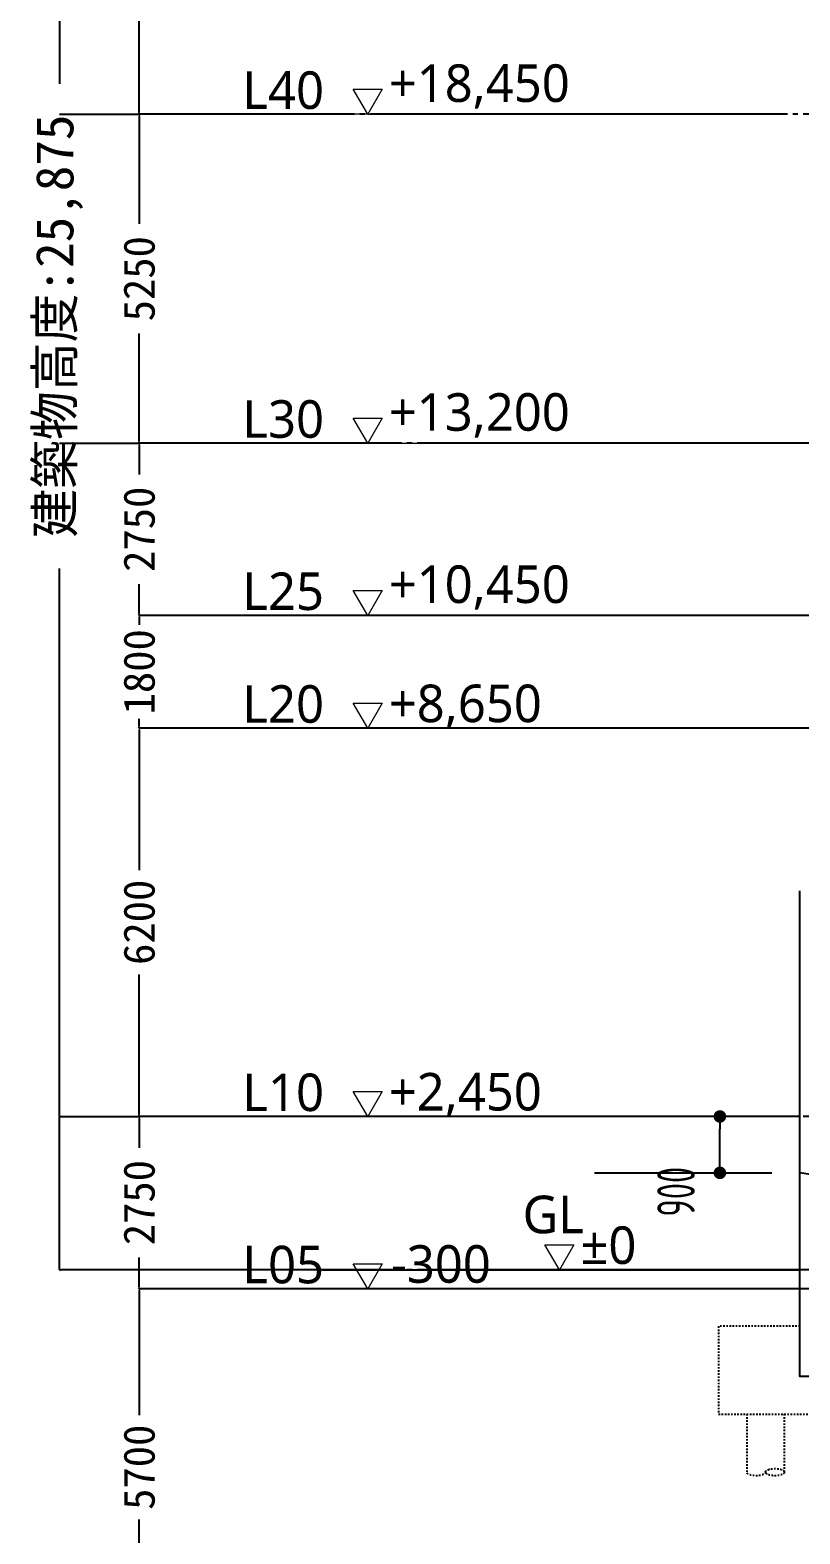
# Model space of a CAD drawing. Header units: millimetres. Extents: x -32710 to 654186, y -254124 to 420220.
# Drawn here: x 16355 to 28650, y 379285 to 403295 of the extents above; entities that cross this region are included whole.
import ezdxf

# ---------------------------------------------------------------- set-up
doc = ezdxf.new("R2010")
doc.units = ezdxf.units.MM
doc.header["$LTSCALE"] = 1000
doc.linetypes.add('TPH12-SEC-@E$0$CENTERK5', pattern=[6.916, 6.667, -0.083, 0.083, -0.083])
doc.linetypes.add('TPH12-SEC-@E$0$DOTK1', pattern=[0.1, 0.05, -0.05])
for name, color, linetype in [('TPH12-SEC-@E$0$A-DIM', 8, 'Continuous'), ('TPH12-SEC-@E$0$H-SIN', 252, 'TPH12-SEC-@E$0$CENTERK5'), ('TPH12-SEC-@E$0$KABE1', 252, 'Continuous'), ('TPH12-SEC-@E$0$SIAGE', 252, 'Continuous'), ('TPH12-SEC-@E$0$SIN-M', 252, 'Continuous'), ('TPH12-SEC-@E$0$SUGATA3', 252, 'Continuous'), ('TPH12-SEC-@E$0$SUGATAD', 252, 'TPH12-SEC-@E$0$DOTK1')]:
    doc.layers.add(name, color=color, linetype=linetype)
doc.styles.add('TPH12-SEC-@E$0$dim-txt', font='isocp.shx', dxfattribs={"width": 0.7, "bigfont": 'chineset.shx'})
doc.styles.add('TPH12-SEC-@E$0$MtXpl_', font='Microsoft JhengHei.ttf')
doc.styles.add('TPH12-SEC-@E$0$STANDARD', font='txt')
doc.dimstyles.new('TPH12-SEC-@E$0$ARCH-dim-2000', dxfattribs={"dimscale": 2000, "dimtxt": 0.3, "dimasz": 0.1, "dimexe": 0.1, "dimexo": 0.1, "dimgap": 0.05, "dimtad": 1, "dimdec": 0, "dimrnd": 0.1, "dimdsep": 46, "dimlunit": 6, "dimtxsty": 'TPH12-SEC-@E$0$dim-txt', "dimblk": 'TPH12-SEC-@E$0$_Dot', "dimblk1": 'TPH12-SEC-@E$0$_Origin', "dimblk2": 'TPH12-SEC-@E$0$_Origin', "dimcen": 2, "dimclrd": 256, "dimclre": 256, "dimclrt": 256, "dimadec": 0, "dimazin": 0, "dimtfac": 1, "dimtdec": 1, "dimtix": 1, "dimtmove": 2, "dimatfit": 3, "dimldrblk": 'TPH12-SEC-@E$0$_Origin', "dimfxl": 1, "dimtvp": 1, "dimtolj": 1, "dimarcsym": 0})
doc.dimstyles.new('TPH12-SEC-@E$0$生成的_樣式__4', dxfattribs={"dimtxt": 60, "dimasz": 30.4, "dimexe": 0.18, "dimexo": 200, "dimgap": 0, "dimtad": 1, "dimdec": 1, "dimzin": 0, "dimdsep": 46, "dimtxsty": 'TPH12-SEC-@E$0$STANDARD', "dimblk": 'TPH12-SEC-@E$0$ARROWHEAD_6', "dimblk1": 'TPH12-SEC-@E$0$ARROWHEAD_6', "dimblk2": 'TPH12-SEC-@E$0$ARROWHEAD_6', "dimcen": 0.09, "dimclrd": 12, "dimclre": 12, "dimclrt": 3, "dimazin": 0, "dimtfac": 1, "dimtdec": 4, "dimtmove": 0, "dimatfit": 3, "dimfxl": 1, "dimtolj": 1, "dimtzin": 0, "dimarcsym": 0})
doc.dimstyles.new('TPH12-SEC-@E$0$生成的_樣式__6', dxfattribs={"dimtxt": 60, "dimasz": 30.4, "dimexe": 0.18, "dimexo": 0.0625, "dimgap": 0, "dimtad": 1, "dimdec": 1, "dimzin": 0, "dimdsep": 46, "dimtxsty": 'TPH12-SEC-@E$0$STANDARD', "dimblk": 'TPH12-SEC-@E$0$ARROWHEAD_6', "dimblk1": 'TPH12-SEC-@E$0$ARROWHEAD_6', "dimblk2": 'TPH12-SEC-@E$0$ARROWHEAD_6', "dimcen": 0.09, "dimclrd": 12, "dimclre": 12, "dimclrt": 3, "dimazin": 0, "dimtfac": 1, "dimtdec": 4, "dimtmove": 0, "dimatfit": 3, "dimfxl": 1, "dimtolj": 1, "dimtzin": 0, "dimarcsym": 0})

# ---------------------------------------------------------------- blocks, each defined once
blk = doc.blocks.new('TPH12-SEC-@E$0$_Dot')
at = {"color": 0, "linetype": 'ByBlock', "lineweight": -2}
blk.add_line((-0.5, 0), (-1, 0), dxfattribs=at)
at = {"color": 0, "linetype": 'ByBlock', "const_width": 0.5}
blk.add_lwpolyline([(-0.25, 0, 1), (0.25, 0, 1)], format="xyb", close=True, dxfattribs=at)
blk = doc.blocks.new('*D2623')
at = {"layer": 'DEFPOINTS', "color": 0, "transparency": 16777216}
for p in [(27372, 385950), (27372, 385950), (27372, 385050)]:
    blk.add_point(p, dxfattribs=at)
at = {"layer": 'TPH12-SEC-@E$0$SIN-M', "lineweight": -2, "transparency": 16777216}
blk.add_line((27372, 385250), (27372, 385750), dxfattribs=at)
at = {"layer": 'TPH12-SEC-@E$0$SIN-M', "lineweight": -2, "transparency": 16777216, "xscale": 200, "yscale": 200, "zscale": 200}
for p, rotation in [((27372, 385950), 90), ((27372, 385050), 270)]:
    blk.add_blockref('TPH12-SEC-@E$0$_Dot', p, dxfattribs=dict(at, rotation=rotation))
at = {"layer": 'TPH12-SEC-@E$0$SIN-M', "transparency": 16777216, "insert": (26671, 384749), "char_height": 600, "attachment_point": 5, "rotation": 90, "style": 'TPH12-SEC-@E$0$dim-txt'}
blk.add_mtext('\\A1;900', dxfattribs=at)
blk = doc.blocks.new('TPH12-SEC-@E$0$_Origin')
at = {"color": 0, "linetype": 'ByBlock', "lineweight": -2}
blk.add_line((0, 0), (-1, 0), dxfattribs=at)
blk.add_circle((0, 0), 0.5, dxfattribs=at)
blk = doc.blocks.new('TPH12-SEC-@E$0$ARROWHEAD_6')
at = {"color": 0, "linetype": 'Continuous', "lineweight": 0}
for p, q in [((0, 0), (-1, 0)), ((-0.5, -0.5), (0.5, 0.5))]:
    blk.add_line(p, q, dxfattribs=at)
blk = doc.blocks.new('*D2865')
at = {"layer": 'DEFPOINTS', "color": 0, "linetype": 'Continuous', "transparency": 16777216}
for p in [(-274476, 23425), (-267156, 23425), (-271733, -2450)]:
    blk.add_point(p, dxfattribs=at)
at = {"layer": 'TPH12-SEC-@E$0$A-DIM', "color": 12, "linetype": 'Continuous', "lineweight": -2, "transparency": 16777216}
for p, q in [((-267356, 23425), (-274476, 23425)), ((-274476, 23395), (-274476, 16485)), ((-274476, -2420), (-274476, 8751)), ((-271933, -2450), (-274476, -2450))]:
    blk.add_line(p, q, dxfattribs=at)
at = {"layer": 'TPH12-SEC-@E$0$A-DIM', "color": 12, "linetype": 'Continuous', "lineweight": -2, "transparency": 16777216, "xscale": 30.40000000000001, "yscale": 30.40000000000001, "zscale": 30.40000000000001}
for p, rotation in [((-274476, 23425), 90), ((-274476, -2450), 270)]:
    blk.add_blockref('TPH12-SEC-@E$0$ARROWHEAD_6', p, dxfattribs=dict(at, rotation=rotation))
at = {"layer": 'TPH12-SEC-@E$0$A-DIM', "color": 3, "linetype": 'Continuous', "lineweight": 0, "transparency": 16777216, "insert": (-274476, 12618), "char_height": 600, "attachment_point": 5, "rotation": 90, "style": 'TPH12-SEC-@E$0$STANDARD'}
blk.add_mtext('\\A1;建築物高度:25,875', dxfattribs=at)
blk = doc.blocks.new('*D2866')
at = {"layer": 'DEFPOINTS', "color": 0, "linetype": 'Continuous', "transparency": 16777216}
for p in [(-273201, -2750), (-244950, -2750), (-269552, -8450)]:
    blk.add_point(p, dxfattribs=at)
at = {"layer": 'TPH12-SEC-@E$0$A-DIM', "color": 12, "linetype": 'Continuous', "lineweight": -2, "transparency": 16777216}
for p, q in [((-244950, -2750), (-273201, -2750)), ((-273201, -2780), (-273201, -4767)), ((-273201, -8420), (-273201, -6433)), ((-269552, -8450), (-273201, -8450))]:
    blk.add_line(p, q, dxfattribs=at)
at = {"layer": 'TPH12-SEC-@E$0$A-DIM', "color": 12, "linetype": 'Continuous', "lineweight": -2, "transparency": 16777216, "xscale": 30.40000000000001, "yscale": 30.40000000000001, "zscale": 30.40000000000001}
for p, rotation in [((-273201, -2750), 90), ((-273201, -8450), 270)]:
    blk.add_blockref('TPH12-SEC-@E$0$ARROWHEAD_6', p, dxfattribs=dict(at, rotation=rotation))
at = {"layer": 'TPH12-SEC-@E$0$A-DIM', "color": 3, "linetype": 'Continuous', "lineweight": 0, "transparency": 16777216, "insert": (-273201, -5600), "char_height": 500, "attachment_point": 5, "rotation": 90, "style": 'TPH12-SEC-@E$0$STANDARD'}
blk.add_mtext('\\A1;5700', dxfattribs=at)
blk = doc.blocks.new('*D2867')
at = {"layer": 'DEFPOINTS', "color": 0, "linetype": 'Continuous', "transparency": 16777216}
for p in [(-274476, 0), (-273201, 0), (-244950, -2750)]:
    blk.add_point(p, dxfattribs=at)
at = {"layer": 'TPH12-SEC-@E$0$A-DIM', "color": 12, "linetype": 'Continuous', "lineweight": -2, "transparency": 16777216}
for p, q in [((-274476, 0), (-273200, 0)), ((-273201, -30), (-273201, -500)), ((-273201, -2720), (-273201, -2250)), ((-244950, -2750), (-273201, -2750))]:
    blk.add_line(p, q, dxfattribs=at)
at = {"layer": 'TPH12-SEC-@E$0$A-DIM', "color": 12, "linetype": 'Continuous', "lineweight": -2, "transparency": 16777216, "xscale": 30.40000000000001, "yscale": 30.40000000000001, "zscale": 30.40000000000001}
for p, rotation in [((-273201, 0), 90), ((-273201, -2750), 270)]:
    blk.add_blockref('TPH12-SEC-@E$0$ARROWHEAD_6', p, dxfattribs=dict(at, rotation=rotation))
at = {"layer": 'TPH12-SEC-@E$0$A-DIM', "color": 3, "linetype": 'Continuous', "lineweight": 0, "transparency": 16777216, "insert": (-273201, -1375), "char_height": 500, "attachment_point": 5, "rotation": 90, "style": 'TPH12-SEC-@E$0$STANDARD'}
blk.add_mtext('\\A1;2750', dxfattribs=at)
blk = doc.blocks.new('*D2868')
at = {"layer": 'DEFPOINTS', "color": 0, "linetype": 'Continuous', "transparency": 16777216}
for p in [(-273201, 6200), (-269552, 6200), (-262650, 0)]:
    blk.add_point(p, dxfattribs=at)
at = {"layer": 'TPH12-SEC-@E$0$A-DIM', "color": 12, "linetype": 'Continuous', "lineweight": -2, "transparency": 16777216}
for p, q in [((-269552, 6200), (-273201, 6200)), ((-273201, 6170), (-273201, 3933)), ((-273201, 30), (-273201, 2267)), ((-262650, 0), (-273201, 0))]:
    blk.add_line(p, q, dxfattribs=at)
at = {"layer": 'TPH12-SEC-@E$0$A-DIM', "color": 12, "linetype": 'Continuous', "lineweight": -2, "transparency": 16777216, "xscale": 30.40000000000001, "yscale": 30.40000000000001, "zscale": 30.40000000000001}
for p, rotation in [((-273201, 6200), 90), ((-273201, 0), 270)]:
    blk.add_blockref('TPH12-SEC-@E$0$ARROWHEAD_6', p, dxfattribs=dict(at, rotation=rotation))
at = {"layer": 'TPH12-SEC-@E$0$A-DIM', "color": 3, "linetype": 'Continuous', "lineweight": 0, "transparency": 16777216, "insert": (-273201, 3100), "char_height": 500, "attachment_point": 5, "rotation": 90, "style": 'TPH12-SEC-@E$0$STANDARD'}
blk.add_mtext('\\A1;6200', dxfattribs=at)
blk = doc.blocks.new('*D2869')
at = {"layer": 'DEFPOINTS', "color": 0, "linetype": 'Continuous', "transparency": 16777216}
for p in [(-273201, 8000), (-245200, 8000), (-261750, 6200)]:
    blk.add_point(p, dxfattribs=at)
at = {"layer": 'TPH12-SEC-@E$0$A-DIM', "color": 12, "linetype": 'Continuous', "lineweight": -2, "transparency": 16777216}
for p, q in [((-245200, 8000), (-273201, 8000)), ((-273201, 7970), (-273201, 7850)), ((-273201, 6230), (-273201, 6350)), ((-261750, 6200), (-273201, 6200))]:
    blk.add_line(p, q, dxfattribs=at)
at = {"layer": 'TPH12-SEC-@E$0$A-DIM', "color": 12, "linetype": 'Continuous', "lineweight": -2, "transparency": 16777216, "xscale": 30.40000000000001, "yscale": 30.40000000000001, "zscale": 30.40000000000001}
for p, rotation in [((-273201, 8000), 90), ((-273201, 6200), 270)]:
    blk.add_blockref('TPH12-SEC-@E$0$ARROWHEAD_6', p, dxfattribs=dict(at, rotation=rotation))
at = {"layer": 'TPH12-SEC-@E$0$A-DIM', "color": 3, "linetype": 'Continuous', "lineweight": 0, "transparency": 16777216, "insert": (-273201, 7100), "char_height": 500, "attachment_point": 5, "rotation": 90, "style": 'TPH12-SEC-@E$0$STANDARD'}
blk.add_mtext('\\A1;1800', dxfattribs=at)
blk = doc.blocks.new('*D2870')
at = {"layer": 'DEFPOINTS', "color": 0, "linetype": 'Continuous', "transparency": 16777216}
for p in [(-274476, 10750), (-273201, 10750), (-245200, 8000)]:
    blk.add_point(p, dxfattribs=at)
at = {"layer": 'TPH12-SEC-@E$0$A-DIM', "color": 12, "linetype": 'Continuous', "lineweight": -2, "transparency": 16777216}
for p, q in [((-274476, 10750), (-273200, 10750)), ((-273201, 10720), (-273201, 10250)), ((-273201, 8030), (-273201, 8500)), ((-245200, 8000), (-273201, 8000))]:
    blk.add_line(p, q, dxfattribs=at)
at = {"layer": 'TPH12-SEC-@E$0$A-DIM', "color": 12, "linetype": 'Continuous', "lineweight": -2, "transparency": 16777216, "xscale": 30.40000000000001, "yscale": 30.40000000000001, "zscale": 30.40000000000001}
for p, rotation in [((-273201, 10750), 90), ((-273201, 8000), 270)]:
    blk.add_blockref('TPH12-SEC-@E$0$ARROWHEAD_6', p, dxfattribs=dict(at, rotation=rotation))
at = {"layer": 'TPH12-SEC-@E$0$A-DIM', "color": 3, "linetype": 'Continuous', "lineweight": 0, "transparency": 16777216, "insert": (-273201, 9375), "char_height": 500, "attachment_point": 5, "rotation": 90, "style": 'TPH12-SEC-@E$0$STANDARD'}
blk.add_mtext('\\A1;2750', dxfattribs=at)
blk = doc.blocks.new('*D2871')
at = {"layer": 'DEFPOINTS', "color": 0, "linetype": 'Continuous', "transparency": 16777216}
for p in [(-274476, 16000), (-273201, 16000), (-269702, 10750)]:
    blk.add_point(p, dxfattribs=at)
at = {"layer": 'TPH12-SEC-@E$0$A-DIM', "color": 12, "linetype": 'Continuous', "lineweight": -2, "transparency": 16777216}
for p, q in [((-274476, 16000), (-273200, 16000)), ((-273201, 15970), (-273201, 14250)), ((-273201, 10780), (-273201, 12500)), ((-269702, 10750), (-273201, 10750))]:
    blk.add_line(p, q, dxfattribs=at)
at = {"layer": 'TPH12-SEC-@E$0$A-DIM', "color": 12, "linetype": 'Continuous', "lineweight": -2, "transparency": 16777216, "xscale": 30.40000000000001, "yscale": 30.40000000000001, "zscale": 30.40000000000001}
for p, rotation in [((-273201, 16000), 90), ((-273201, 10750), 270)]:
    blk.add_blockref('TPH12-SEC-@E$0$ARROWHEAD_6', p, dxfattribs=dict(at, rotation=rotation))
at = {"layer": 'TPH12-SEC-@E$0$A-DIM', "color": 3, "linetype": 'Continuous', "lineweight": 0, "transparency": 16777216, "insert": (-273201, 13375), "char_height": 500, "attachment_point": 5, "rotation": 90, "style": 'TPH12-SEC-@E$0$STANDARD'}
blk.add_mtext('\\A1;5250', dxfattribs=at)
blk = doc.blocks.new('*D2872')
at = {"layer": 'DEFPOINTS', "color": 0, "linetype": 'Continuous', "transparency": 16777216}
for p in [(-273201, 23425), (-270462, 23425), (-269852, 16000)]:
    blk.add_point(p, dxfattribs=at)
at = {"layer": 'TPH12-SEC-@E$0$A-DIM', "color": 12, "linetype": 'Continuous', "lineweight": -2, "transparency": 16777216}
for p, q in [((-270462, 23425), (-273201, 23425)), ((-273201, 23395), (-273201, 20629)), ((-273201, 16030), (-273201, 18796)), ((-269852, 16000), (-273201, 16000))]:
    blk.add_line(p, q, dxfattribs=at)
at = {"layer": 'TPH12-SEC-@E$0$A-DIM', "color": 12, "linetype": 'Continuous', "lineweight": -2, "transparency": 16777216, "xscale": 30.40000000000001, "yscale": 30.40000000000001, "zscale": 30.40000000000001}
for p, rotation in [((-273201, 23425), 90), ((-273201, 16000), 270)]:
    blk.add_blockref('TPH12-SEC-@E$0$ARROWHEAD_6', p, dxfattribs=dict(at, rotation=rotation))
at = {"layer": 'TPH12-SEC-@E$0$A-DIM', "color": 3, "linetype": 'Continuous', "lineweight": 0, "transparency": 16777216, "insert": (-273201, 19713), "char_height": 500, "attachment_point": 5, "rotation": 90, "style": 'TPH12-SEC-@E$0$STANDARD'}
blk.add_mtext('\\A1;7425', dxfattribs=at)
blk = doc.blocks.new('TPH12-SEC-@E$0$A$C9ff6b36b')
at = {"layer": 'TPH12-SEC-@E$0$A-DIM', "color": 3, "lineweight": 0}
for p, q in [((-269551.9, 16000), (-269783.9, 16400)), ((-269783.9, 16400), (-269319.9, 16400)), ((-269319.9, 16400), (-269551.9, 16000)), ((-269551.9, 10750), (-269783.9, 11150)), ((-269783.9, 11150), (-269319.9, 11150)), ((-269319.9, 11150), (-269551.9, 10750)), ((-269551.9, 8000), (-269783.9, 8400)), ((-269783.9, 8400), (-269319.9, 8400)), ((-269319.9, 8400), (-269551.9, 8000)), ((-269551.9, 6200), (-269783.9, 6600)), ((-269783.9, 6600), (-269319.9, 6600)), ((-269319.9, 6600), (-269551.9, 6200)), ((-269551.9, 0), (-269783.9, 400)), ((-269783.9, 400), (-269319.9, 400)), ((-269319.9, 400), (-269551.9, 0)), ((-266490.96, -2450), (-266722.96, -2050)), ((-266722.96, -2050), (-266258.96, -2050)), ((-266258.96, -2050), (-266490.96, -2450)), ((-269551.9, -2750), (-269783.9, -2350)), ((-269783.9, -2350), (-269319.9, -2350)), ((-269319.9, -2350), (-269551.9, -2750))]:
    blk.add_line(p, q, dxfattribs=at)
at = {"layer": 'TPH12-SEC-@E$0$A-DIM', "color": 12, "lineweight": 0}
for p, q in [((-269551.9, 16000), (-269851.9, 16000)), ((-269551.9, 16000), (-268751.9, 16000)), ((-269551.9, 10750), (-269851.9, 10750)), ((-269551.9, 10750), (-268751.9, 10750)), ((-269551.9, 8000), (-270351.9, 8000)), ((-269551.9, 8000), (-269251.9, 8000)), ((-269551.9, 6200), (-269851.9, 6200)), ((-269551.9, 6200), (-268751.9, 6200)), ((-269551.9, 0), (-269851.9, 0)), ((-269551.9, 0), (-268751.9, 0)), ((-266490.96, -2450), (-267290.96, -2450)), ((-266490.96, -2450), (-266190.96, -2450)), ((-269551.9, -2750), (-270351.9, -2750)), ((-269551.9, -2750), (-269251.9, -2750))]:
    blk.add_line(p, q, dxfattribs=at)
at = {"color": 3, "style": 'TPH12-SEC-@E$0$MtXpl_'}
for s, p in [('L40', (-271554.08, 16085.77)), ('L30', (-271554.08, 10835.78)), ('L25', (-271554.08, 8085.78)), ('L20', (-271554.08, 6285.78)), ('L10', (-271554.08, 86.06)), ('GL', (-267079.7, -1863.89)), ('L05', (-271554.08, -2664.22))]:
    blk.add_text(s, height=600, dxfattribs=at).set_placement(p)
at = {"layer": 'TPH12-SEC-@E$0$A-DIM', "color": 3, "style": 'TPH12-SEC-@E$0$MtXpl_'}
for s, p in [('+18,450', (-269217.13, 16197.56)), ('+13,200', (-269217.13, 10947.56)), ('+10,450', (-269217.13, 8197.56)), ('+8,650', (-269217.13, 6295.11)), ('+2,450', (-269217.13, 95.11)), ('±0', (-266155.79, -2354.89)), ('-300', (-269180.33, -2654.89))]:
    blk.add_text(s, height=600, dxfattribs=at).set_placement(p)
at = {"layer": 'TPH12-SEC-@E$0$A-DIM', "color": 12, "linetype": 'Continuous', "lineweight": 0}
dim = blk.add_linear_dim(base=(-274476.16, 23425), p1=(-271733.02, -2450), p2=(-267155.98, 23425), angle=90, text='建築物高度:25,875', dimstyle='TPH12-SEC-@E$0$生成的_樣式__4', override={"dimtxt": 600}, dxfattribs=at)
dim.commit()
dim.dimension.update_dxf_attribs({"geometry": '*D2865', "text_midpoint": (-274476.16, 12617.65), "dimtype": 128, "text_rotation": 90})
for base, p1, p2, picture, middle in [((-273200.66, 23425), (-269851.9, 16000), (-270462.2, 23425), '*D2872', (-273200.66, 19712.5)), ((-273200.66, 16000), (-269701.9, 10750), (-274476.16, 16000), '*D2871', (-273200.66, 13375)), ((-273200.66, 10750), (-245200, 8000), (-274476.16, 10750), '*D2870', (-273200.66, 9375)), ((-273200.66, 8000), (-261750, 6200), (-245200, 8000), '*D2869', (-273200.66, 7100)), ((-273200.66, 6200), (-262650, 0), (-269551.9, 6200), '*D2868', (-273200.66, 3100)), ((-273200.66, 0), (-244950, -2750), (-274476.16, 0), '*D2867', (-273200.66, -1375)), ((-273200.66, -2750), (-269551.9, -8450), (-244950, -2750), '*D2866', (-273200.66, -5600))]:
    dim = blk.add_linear_dim(base=base, p1=p1, p2=p2, angle=90, dimstyle='TPH12-SEC-@E$0$生成的_樣式__6', override={"dimtxt": 500, "dimdec": 0}, dxfattribs=at)
    dim.commit()
    dim.dimension.update_dxf_attribs({"geometry": picture, "text_midpoint": middle, "dimtype": 128, "text_rotation": 90})
blk = doc.blocks.new('TPH12-SEC-@E')
at = {"layer": 'TPH12-SEC-@E$0$H-SIN'}
for p, q in [((49200, 401950), (18729.6, 401950)), ((298929.6, 396700), (18729.6, 396700)), ((49200, 392150), (18729.6, 392150)), ((49200, 385950), (18729.6, 385950)), ((298929.6, 383500), (18729.6, 383500))]:
    blk.add_line(p, q, dxfattribs=at)
at = {"layer": 'TPH12-SEC-@E$0$KABE1'}
for p in [(28650, 383000), (28850, 385020)]:
    blk.add_line(p, (28650, 385050), dxfattribs=at)
blk.add_lwpolyline([(28850, 383000), (29250, 383000), (29250, 381800), (28650, 381800), (28650, 383000)], dxfattribs=at)
at = {"layer": 'TPH12-SEC-@E$0$SIAGE'}
blk.add_line((21026.1, 383500), (28650, 383500), dxfattribs=at)
at = {"layer": 'TPH12-SEC-@E$0$SIN-M'}
blk.add_line((25371.7, 385050), (28200, 385050), dxfattribs=at)
at = {"layer": 'TPH12-SEC-@E$0$SUGATA3'}
for p, q in [((28650, 385050), (28650, 389550)), ((28642.5, 385077.1), (28650, 385077.1))]:
    blk.add_line(p, q, dxfattribs=at)
blk.add_lwpolyline([(28650, 385107.4), (28642.5, 385107.1), (28642.5, 385077.1)], dxfattribs=at)
at = {"layer": 'TPH12-SEC-@E$0$SUGATAD', "ltscale": 0.5}
for p, q in [((27800, 381200), (27800, 380271)), ((28400, 381200), (28400, 380271))]:
    blk.add_line(p, q, dxfattribs=at)
blk.add_lwpolyline([(28650, 382600), (27350, 382600), (27350, 381200), (31050, 381200), (31050, 382600), (29250, 382600)], dxfattribs=at)
blk.add_ellipse((28250, 380271), major_axis=(150, 0), ratio=0.3797917, dxfattribs=at)
at = {"layer": 'TPH12-SEC-@E$0$SUGATAD', "ltscale": 0.5, "extrusion": (0, 0, -1)}
blk.add_ellipse((27950, 380271), major_axis=(-150, 0), ratio=0.3797917, start_param=3.1415927, end_param=6.2831853, dxfattribs=at)
blk.add_blockref('TPH12-SEC-@E$0$A$C9ff6b36b', (291300, 385950))
at = {"layer": 'TPH12-SEC-@E$0$SIN-M'}
dim = blk.add_linear_dim(base=(27371.7, 385950), p1=(27371.7, 385050), p2=(27371.7, 385950), angle=90, dimstyle='TPH12-SEC-@E$0$ARCH-dim-2000', dxfattribs=at)
dim.commit()
dim.dimension.update_dxf_attribs({"geometry": '*D2623', "text_midpoint": (26670.7, 384748.7), "dimtype": 128})

msp = doc.modelspace()

# ---------------------------------------------------------------- block references
msp.add_blockref('TPH12-SEC-@E', (0, 0))

doc.saveas('drawing.dxf')
